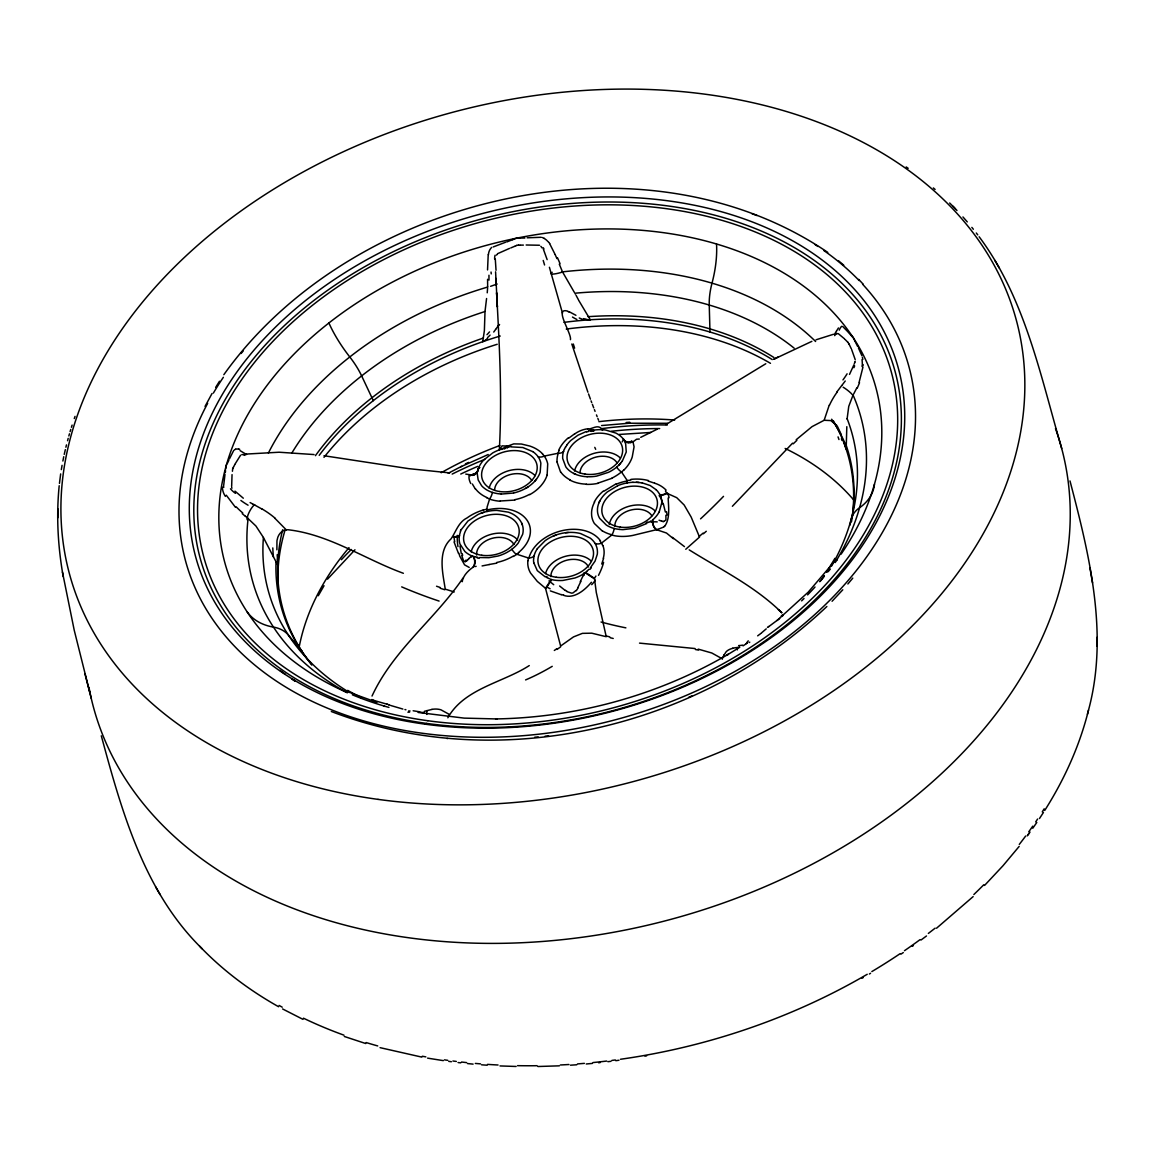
<?xml version="1.0" encoding="UTF-8"?>
<svg xmlns="http://www.w3.org/2000/svg" width="1155" height="1155" viewBox="0 0 1155 1155"><rect width="100%" height="100%" fill="white"/><g stroke="black" fill="none" stroke-linecap="round" stroke-linejoin="round"><path stroke-width="1.5" d="M63.222 576.562C57.909 546.647 56.162 516.011 59.194 485.735M1069.992 480.942C1089.324 554.747 1108.973 634.254 1088.515 710.123C1079.68 745.711 1064.361 779.524 1044.741 810.435M57.75 517.844L57.837 508.792M1097.163 646.208L1097.25 637.156M487.627 286.685L487.627 285.04M853.025 395.154L848.752 406.372L847.091 419.02M487.598 288.028L487.237 292.807M863.146 364.59L863.117 365.471M495.293 259.023L496.029 270.284M499.35 449.194C502.237 397.046 499.436 344.811 496.578 292.72L497.372 306.97L495.582 271.8M846.817 426.686L846.167 449.165L844.247 443.231M445.238 589.122C442.914 573.602 437.182 551.469 451.027 538.88C455.85 532.051 458.29 522.219 467.068 517.916A39.718 27.503 -14.3 0 1 483.079 510.077M225.73 468.916L225.889 467.414M485.028 311.33L486.573 298.51M232.429 471.254L232.631 469.277A6.093 2.888 78.1 0 1 232.631 468.713M862.987 366.987L859.046 382.565M533.668 558.139L533.552 560.276A32.224 22.754 -14.9 0 0 533.74 562.702M225.557 470.691L225.297 472.597M59.454 483.382L60.666 473.925M232.04 474.647L231.65 486.5M527.979 560.724L528.384 558.399M477.362 471.846L478.228 468.67M61.331 469.623L62.067 465.335M224.994 474.359L223.666 485.548M482.906 340.61L484.378 330.648L485.013 311.532A302.278 213.776 -14.9 0 0 291.753 453.193M459.517 534.881L460.614 531.17M850.066 525.005L850.86 520.53A41.97 27.374 15.8 0 1 859.609 507.695A69.964 45.623 15.8 0 0 874.465 484.263M482.819 341.072L482.689 341.707A7.031 4.736 -23.4 0 0 483.656 341.187A11.131 7.536 -23.5 0 0 485.909 339.888L486.558 339.498M488.219 254.62L487.54 269.909M62.875 461.033L63.742 456.73M499.465 449.901L502.021 445.844L507.579 446.133L513.744 443.895L521.41 444.025L529.842 446.061A39.718 28.081 -13.1 0 1 542.59 453.872M447.851 717.775C464.296 688.423 502.757 682.735 529.264 665.583M64.247 454.363L65.33 449.627M65.893 447.245L66.485 444.877M603.603 558.298L601.726 564.03M462.217 581.701L462.563 580.388M632.983 482.27L630.096 482.501A32.499 22.927 -14.9 0 0 627.05 482.949L626.876 480.004L621.549 472.034A7.955 3.046 50.2 0 1 616.626 467.125A32.224 22.826 -14.9 0 0 622.314 461.004M1087.433 714.281L1087.909 712.491M1088.039 711.913L1088.515 710.123M67.567 440.719L68.188 438.351M68.852 435.998L69.459 433.804M855.133 361.327L854.873 362.121M796.199 439.723L812.052 426.628L824.15 420.276L829.203 405.232M70.094 431.623L70.758 429.443M547.138 474.893L547.715 463.92A39.328 28.168 -18.1 0 0 544.25 456.081A7.97 5.414 -35.6 0 1 538.013 456.644A32.354 22.883 -14.6 0 0 536.555 454.839L534.953 453.28A32.224 22.811 -14.8 0 0 532.845 451.619M544.25 456.081L558.053 453.265A7.955 5.082 17.8 0 0 563.568 451.446M71.422 427.278L72.115 425.098M470.388 475.817L470.951 474.864A7.955 7.277 45.7 0 0 478.459 468.237A32.73 23.143 -14.9 0 1 483.685 460.008L492.737 452.904A32.73 23.143 -14.9 0 1 503.566 448.544A7.955 3.133 54.6 0 0 503.999 448.79M558.183 452.847L559.107 450.522M74.281 418.558L75.032 416.392M854.281 363.796L854.801 362.324M853.863 364.966L849.517 374.408M462.967 579.16C464.166 573.948 471.601 567.841 473.622 566.961M229.441 458.91L233.628 450.58M501.284 494.022A32.513 22.912 -14.5 0 1 492.665 492.478L492.391 492.434A7.97 3.768 -71.6 0 1 489.633 498.917L487.107 507.059L487.064 511.29M228.892 460.239L227.362 463.343M599.012 502.627L599.979 500.62M722.424 658.942L722.438 658.105M564.434 449.165L565.517 447.057M722.64 657.671L724.113 654.899M580.907 581.355L577.659 588.01M856.779 387.936L853.689 393.956M235.216 463.79L240.558 455.243M234.941 464.353L233.613 466.808M461.307 529.611L467.919 521.064L478.04 514.495A32.224 22.768 -14.7 0 1 486.977 511.448M233.079 467.775L233.498 467.024M372.026 696.046C393.191 650.077 435.045 619.224 462.982 578.092M205.056 406.387L212.029 393.509M583.766 575.522L584.156 574.8M659.216 511.91L661.757 502.887A32.73 23.143 -14.9 0 0 659.924 494.759M594.608 502.035L593.425 504.49A38.375 26.652 -18.1 0 0 591.548 513.325L591.663 515.722A38.664 26.897 -17.8 0 0 594.377 523.489L602.434 531.17M831.571 566.109L833.26 563.005M853.112 394.996L853.069 395.082A315.012 222.771 -14.9 0 1 836.538 560.334M318.275 595.735L324.035 585.729M551.282 579.449L545.506 588.285L560.623 646.006L573.515 636.896L582.409 633.359L591.764 633.185L606.245 636.708L596.298 592.515L594.45 578.323L595.908 576.056M723.709 655.549L726.235 651.651A63.438 27.489 48.3 0 1 732.819 648.345M834.906 558.341L826.648 572.216L827.254 571.263M836.422 331.182L834.43 334.401M836.509 331.037L838.458 327.948M215.639 387.43L219.493 381.251M1043.441 812.47L1039.471 818.534M537.349 548.639L545.088 540.728A32.369 22.826 -14.7 0 1 580.619 533.581L590.104 538.028A32.513 23.013 -15.3 0 1 594.969 543.24M545.911 588.53L551.686 579.651A32.73 23.143 -14.9 0 0 562.875 580.46L574.945 577.991A32.73 23.143 -14.9 0 0 585.267 572.808L594.19 578.698M822.216 578.597L824.222 575.666M1036.8 822.476L1032.772 828.25M827.76 252.382C641.357 125.722 350.441 197.115 223.839 374.696M495.856 329.103L497.921 326.259M622.357 461.004L626.255 452.009L625.591 443.087M495.639 329.42L493.734 332.034M837.029 391.718L841.764 385.51M845.243 381.006L842.111 385.077M1027.214 835.902L1030.015 832.091M567.076 444.661L568.606 442.755A32.326 22.84 -15.1 0 1 570.772 440.488L577.948 435.19L586.394 431.494M1028.037 834.776L1028.614 833.997M536.454 479.21L534.924 481.072M835.469 560.319L808.197 592.169L777.055 620.495M1019.158 846.413L1002.988 865.745L984.551 885.437M576.042 590.479L573.111 592.818A3.999 3.335 -6.4 0 1 571.552 593.136L566.845 591.577M828.135 571.696L830.387 569.011M847.871 583.982L852.78 578.121M820.079 581.355L824.352 576.273M591.432 582.264C586.538 588.068 575.176 599.647 563.568 595.316M327.486 579.175L354.96 549.794M685.752 549.275L699.526 537.061L691.166 517.065L684.15 504.995L676.729 497.675L666.753 493.199A7.955 2.021 -26.7 0 1 659.736 494.398M620.538 463.328L618.748 465.22M590.393 567.755L595.07 561.099L597.279 554.328A32.326 22.84 -14.6 0 0 597.438 551.772L597.294 549.751A32.484 22.941 -14.6 0 0 596.803 547.383L596.096 545.42A32.499 22.956 -14.6 0 0 595.07 543.442A7.955 5.544 -30.9 0 0 601.466 543.139L611.789 535.039A7.955 3.566 -75.3 0 0 614.186 528.441A32.354 22.912 -15 0 0 616.958 529.062L619.672 529.438M498.599 325.45L499.566 324.497M842.789 589.786L832.076 601.25M783.234 614.576L781.314 615.846M467.587 560.074L468.713 558.962M732.385 506.265L792.561 443.159M467.241 560.435L466.346 561.287M588.963 569.271L586.841 571.292M624.075 469.753L621.78 471.846M826.865 606.49C698.717 728.487 497.863 775.568 331.326 711.523M766.227 628.854L760.9 633.416M623.267 438.914A7.955 7.522 -53.5 0 0 632.998 441.845L636.564 439.232L639.35 439.03M973.145 896.598L936.517 928.245M585.816 572.216L586.653 571.465M782.787 615.731L781.935 616.496M706.283 531.271L703.424 533.769M664.616 526.377C670.492 518.48 668.355 505.977 668.182 497.964M746.563 643.364L747.458 642.599M779.654 618.488L769.115 626.342M746.823 643.133L745.942 643.898M746.274 643.609L746.996 642.989M568.78 438.135L574.728 433.746M518.711 552.696L516.458 554.458A7.955 2.801 53.6 0 1 511.853 549.289A32.499 23.042 -14.7 0 1 509.413 550.964L506.958 552.408A32.484 23.028 -14.7 0 1 503.927 553.895L501.328 554.949A32.326 22.927 -14.7 0 1 497.978 556.046L488.854 557.692L479.686 557.533M603.589 491.38L615.962 483.931M497.17 284.014L490.615 286.31M745.48 644.273L743.012 645.876M760.539 633.705L757.666 635.842M511.882 549.26L512.069 549.116A32.513 22.883 -15 0 0 518.162 543.153L522.666 534.274A32.427 22.898 -14.4 0 0 517.252 517.252L515.563 515.866A32.369 22.912 -14.6 0 0 508.315 512.156L496.867 510.394A32.571 23.086 -14.8 0 0 487.02 511.535M926.483 935.969L921.011 940.04M516.776 554.227L528.47 558.009A7.955 5.284 13.7 0 0 534.029 555.916L534.072 555.858A32.571 23.042 -14.6 0 1 537.364 548.654M234.364 449.873L235.476 449.338M768.638 626.674L768.609 626.689A6.093 2.209 -47 0 1 769.042 626.53M516.198 554.645L513.513 556.465M465.783 474.099L470.951 474.864A7.955 7.277 42 0 0 478.329 468.439M497.531 253.71L509.557 248.383M912.335 946.306L913.417 945.526M556.999 648.605L554.313 650.467M587.866 429.025C592.111 429.443 598.94 422.99 602.506 430.353M507.579 446.133L507.709 446.047A7.955 3.147 56.2 0 1 507.651 447.476M903.311 952.557L900.958 954.146M651.045 520.919L648.59 522.479M663.735 527.027L658.191 529.235M527.965 486.991L525.669 488.392M493.228 246.939L505.601 242.232M739.676 647.305L726.943 655.102L728.415 654.221C658.061 695.252 577.009 717.63 495.596 718.93L497.17 718.959L464.151 718.121L418.124 712.462M869.369 973.997L870.538 973.304M765.794 363.738L665.901 424.564M862.02 978.242L863.261 977.549M529.697 494.672L532.498 492.997A38.375 28.11 -12.9 0 0 540.944 485.764L542.778 483.469A38.664 28.269 -13.1 0 0 547.196 474.907M646.858 523.475L634.976 528.21L622.935 529.654A32.224 22.782 -15 0 1 619.686 529.394M774.038 359.133L811.878 341.346M773.821 359.248L777.907 357.054M448.212 473.261L461.61 466.346M657.296 429.155L640.722 437.341M611.962 478.286L597.9 483.151M460.73 466.808L488.219 454.507M512.603 239.677L514.307 238.926A10.453 9.254 -4.9 0 1 518.407 238.06L524.846 238.031M512.921 239.533L507.926 241.511M515.029 246.159L516.588 245.481M514.596 246.347L510.799 247.921M553.303 536.064L555.887 535.054M617.622 485.75L607.313 491.929A32.427 22.883 -15.3 0 0 597.438 509.904L597.525 511.896A32.369 22.84 -15 0 0 599.719 518.422L606.346 525.077A32.571 22.985 -14.8 0 0 614.157 528.47M627.613 442.712L630.991 441.643M481.187 513.195L483.974 512.271M816.022 339.801L833.477 334.286M507.493 241.655L506.785 241.871M426.946 710.672L424.304 711.35M824.15 420.276L830.806 420.579L836.581 425.228A21.656 21.122 -57.7 0 1 837.563 426.7L841.374 434.829M479.412 467.818L479.21 467.876A29.308 9.688 68.8 0 0 478.964 467.992M483.093 510.135L486.457 509.268M657.801 529.337L656.314 529.741A7.955 5.313 77.1 0 1 652.517 519.952M588.415 430.931L593.078 430.122M627.107 483.021L626.847 482.992A32.513 23.114 -14.9 0 0 617.593 485.721M656.184 529.77L655.001 530.058M487.785 287.018L487.612 287.061A315.012 222.771 -14.9 0 0 268.422 452.977M465.422 561.85L464.05 561.316A3.999 1.198 74.1 0 1 463.415 560.348L461.769 555.569M732.674 648.157L736.587 647.551M427.422 710.542L431.941 709.43M473.088 473.824L477.275 473.362M654.004 530.289L632.738 535.444A39.718 28.427 -16.3 0 1 615.066 535.833L612.063 535.097M513.513 493.055L501.27 494.066M739.474 647.132L737.107 647.507M496.78 563.135L489.056 564.521M514.856 500.072L500.187 500.996M627.497 480.538L630.861 480.032M644.938 1056.132L646.627 1055.843M836.942 333.376L836.538 333.463A8.951 7.132 78.2 0 0 834.69 335.643M508.879 447.129L504.114 448.27A7.955 3.147 56.2 0 0 504.793 448.804M618.965 1060.247L615.788 1060.68M611.024 1061.301L607.891 1061.69M245.567 454.103L279.106 452.226L314.059 454.565M565.56 532.729L568.303 532.469M598.608 1062.759L600.152 1062.6M527.142 237.8L541.175 237.28M601.582 425.545L629.706 423.178M619.181 434.453L650.871 432.446M403.369 573.284C365.023 559.338 329.262 534.404 288.057 529.755C282.441 529.264 278.095 534.231 277.272 539.414A21.656 20.718 43.7 0 0 276.955 540.887L276.882 549.838M510.929 446.87L522.796 447.519L532.816 451.648M592.414 1063.409L586.235 1063.986M576.764 1064.766L570.426 1065.199M526.16 244.99L539.515 245.25M559.338 1065.834L537.884 1066.513M628.652 423.221L667.417 423.293M518.638 245.091L520.299 245.105M523.388 245.105L520.992 245.12M516.112 1066.469L500 1065.935M663.634 521.381L665.627 520.284A3.999 1.646 83.1 0 0 665.959 519.129L665.886 515.274M419.568 711.798L413.144 710.773M469.204 567.423L464.57 564.853L459.517 555.685M586.35 484.162L583.145 483.945A38.36 27.994 -17.2 0 1 572.548 481.332L569.935 480.134M636.318 482.241L639.018 482.429M587.115 476.741L584.488 476.539A32.427 23.028 -15.2 0 1 565.806 466.865L562.716 458.578A32.513 23.057 -14.5 0 1 563.481 451.648M487.193 1065.213L481.548 1064.809M449.67 472.9L408.668 468.641L323.992 455.734M446.927 738.493L447.664 738.55M473.102 1064.116L467.501 1063.567M460.744 1062.86L458.059 1062.542M639.524 643.118L695.05 648.547M451.388 1061.719L448.732 1061.373M443.303 1060.622L427.581 1058.139M477.607 557.259L475.052 556.768M386.911 704.175L374.379 700.565M421.907 1057.128L380.067 1047.657M642.252 482.906L650.178 485.533L656.343 489.864M473.738 556.493L474.821 556.724M698.212 649.124L711.827 653.008L722.164 658.74M662.753 521.266L661.266 520.876M405.91 709.762L404.957 709.545M585.989 319.285L586.625 319.43A11.131 7.363 6.2 0 0 589.267 319.805A7.031 4.75 6.5 0 0 590.364 319.834L578.9 300.69M613.218 638.47L610.273 637.762M402.85 709.055L390.794 705.517M659.043 520.255L661.064 520.818M648.114 481.029L654.668 483.209M542.345 237.54L544.395 238.349M561.258 594.724L550.329 590.884M365.76 1043.543L344.291 1036.468M446.205 589.425L454.233 591.966M583.593 318.607L584.43 318.867A19.332 12.546 6.4 0 0 585.845 319.386M440.055 587.433L436.547 586.235M376.92 702.341L350.745 692.899M489.316 498.816L486.573 497.747M567.957 311.229C553.158 306.609 571.754 333.088 570.455 339.657M388.672 704.68L390.072 705.229M550.401 579.117L550.949 579.319M549.462 578.756L546.965 577.731M374.292 700.536L372.978 700.031M372.892 699.988L371.78 699.54M575.782 474.373L573.631 473.391M838.169 333.564L844.478 338.805M569.198 311.735L575.926 315.301M303.029 1019.374L282.6 1008.95M545.333 576.951L537.306 570.642L533.74 562.702M253.595 504.475L252.642 503.97M252.584 503.941L250.101 502.555M347.655 690.372L361.905 698.125M254.807 505.096L261.752 508.922M240.009 450.594L246.549 454.55M278.586 1006.727C250.173 990.745 223.724 971.095 201.028 947.649M585.556 572.476L594.45 578.323M545.506 588.285L537.32 581.413L530.65 573.154A39.718 27.72 -16.3 0 1 527.864 560.738M689.203 549.867C720.792 569.675 754.951 586.235 781.805 612.742L778.369 609.595L781.632 612.583M632.998 441.845L634.066 446.841L632.247 456.904A39.718 28.658 -14.3 0 1 624.162 469.796M449.208 714.353L440.95 709.82A63.424 33.105 -70.1 0 0 431.956 709.372M842.818 326.591L847.857 331.774M906.213 166.926L908.177 168.312M684.467 546.633L672.282 537.306M243.315 498.209L234.985 491.12M565.257 590.523L559.612 585.989M263.34 537.378L255.934 526.03L246.809 517.353M246.318 516.978L245.409 516.285M245.308 516.198L242.232 513.686M838.415 260.684L843.771 265.217M933.356 187.933L935.102 189.449M274.803 518.191L286.267 529.856M851.899 336.322L852.549 336.986M851.957 336.379L848.42 332.438M949.67 203.006L953.972 207.351M954.16 207.553L956.975 210.484M101.308 735.807C121.549 810.738 143.971 891.126 200.84 947.447M952.673 206.038L955.459 208.882M199.541 946.118L202.327 948.962M235.432 507.262L226.279 495.206M858.685 279.38L863.247 284.26M845.085 339.455L848.131 342.559M542.489 453.915L544.019 455.763M962.952 216.952L967.269 221.89M673.351 538.678L666.478 533.018L656.719 529.755A7.955 5.472 77.4 0 1 652.849 519.793A32.73 23.143 -14.9 0 0 659.216 511.882M623.411 439.088L625.057 441.759M971.86 227.391L973.362 229.253M976.293 232.992L977.736 234.869M600.066 541.074L601.466 543.139M979.151 236.761C1025.192 298.409 1040.612 376.198 1061.705 448.472M665.439 490.99L666.753 493.199M475.254 488.883L472.366 484.003M560.536 472.005L556.97 461.856M549.607 243.546L555.021 254.302M574.309 292.302L562.499 271.873A315.012 222.771 -14.9 0 1 815.603 341.49M994.845 260.351L999.407 268.191M155.593 886.809L160.155 894.649M575.334 294.02L574.872 293.226A302.278 213.776 -14.9 0 1 794.12 348.131M601.668 543.485L602.693 545.521M575.999 295.189L578.525 299.939M659.592 494.109L657.455 491.063A33.495 25.728 -29.5 0 0 656.213 489.965M857.616 346.413L854.83 340.841M858.439 347.973L861.933 355.798M848.968 343.858L849.387 344.739M854.209 339.541L855.032 341.303M543.355 249.148L547.138 259.63M851.221 348.622L849.531 345.071M277.691 564.983L263.412 537.508A302.278 213.776 -14.9 0 0 349.532 692.567M851.639 349.517L855.22 359.653M521.656 523.071L522.378 524.904M555.194 254.663L556.927 258.59M458.492 553.418L454.031 541.897M562.471 271.815L559.294 264.177M660.848 496.867L661.165 497.646M597.857 418.442L598.564 420.203M596.456 414.905L597.149 416.666M594.392 409.606L595.07 411.368M593.713 407.859L592.385 404.351M591.071 400.857L591.721 402.604M590.436 399.125L588.53 393.927M587.909 392.209L571.812 344.017M302.336 651.81L301.802 650.972A18.35 12.633 -33.3 0 0 301.455 650.626L288.418 635.12A41.97 28.889 -33.3 0 0 273.475 627.107A69.964 48.135 -33.3 0 1 247.257 612.049M373.267 400.655L372.805 399.558A18.35 6.742 51.9 0 0 372.531 398.995L361.63 375.866A41.97 15.405 51.9 0 0 349.777 356.953A69.964 25.684 51.9 0 1 328.901 322.967M663.389 504.114L665.367 512.026M549.405 267.281L550.834 272.32M562.499 313.207L550.993 272.869M862.381 357.314L862.828 359.422M62.442 572.043L74.223 630.211L89.845 692.625M84.979 673.943L91.231 698.27M710.036 332.048L709.935 330.864A18.35 8.46 -73.5 0 1 709.935 330.243L709.242 305.05A41.97 19.361 -73.5 0 1 712.014 283.148A69.964 32.268 -73.5 0 0 716.533 243.994M461.293 553.591L459.964 545.969M1089.988 568.173L1092.558 582.928M223.767 487.367L223.695 486.616M277.2 554.718L277.489 559.135M495.856 278.369L496.188 285.343M277.633 561.677L277.633 561.677A11.131 1.314 84.8 0 1 277.633 563.857M487.612 284.404L487.583 279.293M465.422 463.848A357.039 252.497 -14.9 0 1 468.713 462.39M626.183 422.528A357.039 252.497 -14.9 0 1 629.749 422.239M1044.192 808.803A490.139 346.616 -14.9 0 1 1042.258 811.864M1037.609 819.025A490.139 346.616 -14.9 0 1 1035.688 821.884M1032.758 826.157A490.139 346.616 -14.9 0 1 1028.744 831.817M1025.654 836.032A490.139 346.616 -14.9 0 1 1019.288 844.406M983.786 884.744A490.139 346.616 -14.9 0 1 973.853 894.533M935.131 928.158A490.139 346.616 -14.9 0 1 928.346 933.428M920.059 939.636A490.139 346.616 -14.9 0 1 904.481 950.695M900.135 953.655A490.139 346.616 -14.9 0 1 871.837 971.586M867.232 974.286A490.139 346.616 -14.9 0 1 620.495 1059.265M615.326 1059.972A490.139 346.616 -14.9 0 1 611.89 1060.42M606.722 1061.055A490.139 346.616 -14.9 0 1 592.963 1062.571M584.372 1063.365A490.139 346.616 -14.9 0 1 577.5 1063.914M568.924 1064.506A490.139 346.616 -14.9 0 1 560.363 1064.982M537.104 1065.704A490.139 346.616 -14.9 0 1 517.498 1065.661M498.05 1064.997A490.139 346.616 -14.9 0 1 487.526 1064.376M480.538 1063.856A490.139 346.616 -14.9 0 1 475.311 1063.423M466.649 1062.6A490.139 346.616 -14.9 0 1 461.48 1062.037M456.326 1061.431A490.139 346.616 -14.9 0 1 452.904 1061.012M447.794 1060.333A490.139 346.616 -14.9 0 1 444.386 1059.857M425.849 1056.883A490.139 346.616 -14.9 0 1 422.34 1056.233M377.728 1045.939A490.139 346.616 -14.9 0 1 366.121 1042.546M343.959 1035.169A490.139 346.616 -14.9 0 1 303.462 1018.19M282.224 1007.189A490.139 346.616 -14.9 0 1 279.106 1005.428M1055.482 428.563A501.111 354.368 -14.9 0 1 669.972 919.597A501.111 354.368 -14.9 0 1 88.964 687.369M833.318 420.767A292.85 207.106 -14.9 0 1 851.48 521.8M311.85 664.818A292.85 207.106 -14.9 0 1 282.672 529.741M319.199 455.33A292.85 207.106 -14.9 0 1 500.216 336.033M563.986 322.375A292.85 207.106 -14.9 0 1 772.233 359.566M846.196 445.31A293.947 207.886 -14.9 0 1 852.072 518.451M311.763 664.746A293.947 207.886 -14.9 0 1 276.031 561.474M315.416 455.662A293.947 207.886 -14.9 0 1 483.368 338.04M588.112 316.687A293.947 207.886 -14.9 0 1 774.009 357.559M277.561 563.64A7.031 0.809 85.1 0 1 277.561 564.448M736.428 647.782A10.034 8.619 81.2 0 1 737.395 649.846M742.564 645.125A64.709 29.236 53.4 0 1 738.637 645.558M749.104 642.555A14.221 3.869 -15.9 0 1 749.768 642.151M747.285 642.036A5.674 2.18 -5.2 0 1 748.325 640.895M767.469 627.41A5.428 2.195 -47.6 0 1 768.479 626.559M695.426 649.514A225.86 113.306 54.2 0 1 698.587 650.121M625.88 627.844A242.983 81.514 28.9 0 1 601.062 622.011M609.797 636.896A183.746 78.858 35.6 0 1 605.783 635.842M611.948 534.808A39.357 26.868 -13 0 1 602.607 531.026M603.603 562.37A32.282 10.049 -56.6 0 1 598.507 575.363M602.881 545.463A39.746 27.576 -15 0 1 603.271 558.284M346.803 692.524A315.012 222.771 -14.9 0 1 248.137 518.35M488.984 280.102A74.425 1.502 89.6 0 1 488.955 275.222M488.45 254.649A12.359 11.608 27.5 0 1 491.64 247.401M544.279 238.536A12.835 11.824 0.5 0 1 548.033 241.727M548.798 242.261A26.031 24.934 -37.5 0 1 549.665 243.503M557.504 257.767A74.454 11.42 67.3 0 1 560.088 263.788M562.702 271.945A10.034 1.79 -16.7 0 1 552.913 274.082A10.034 1.79 -16.7 0 1 552.206 272.262M384.11 706.181A10.453 3.104 25.9 0 1 384.875 706.427M839.252 330.142A12.359 4.591 -85.1 0 1 841.865 326.23M852.549 336.812A10.453 3.826 78.8 0 1 854.252 339.382M862.005 359.681A12.835 5.198 84.1 0 1 862.309 364.143M862.164 365.124A26.031 15.881 81.2 0 1 862.063 366.568M859.522 382.652A74.454 59.959 -44.1 0 1 857.255 388.066M843.15 387.199A10.034 2.021 37.1 0 1 852.549 394.851M247.127 519.692A10.034 3.119 -61.2 0 1 254.62 504.547M242.781 512.993A74.425 55.844 28.5 0 1 236.169 506.8M225.398 496.39A12.359 8.446 74.9 0 1 222.338 487.092M225.788 467.299A10.453 4.966 78.4 0 1 226.727 464.281M235.432 449.223A12.835 6.973 74.9 0 1 238.45 449.252M238.71 448.876A26.031 12.012 60 0 1 239.72 449.324M298.914 648.417A302.957 214.238 -14.9 0 1 348.998 547.643M441.181 472.727A302.957 214.238 -14.9 0 1 499.826 445.512M598.853 421.662A302.957 214.238 -14.9 0 1 674.679 420.045M785.14 448.458A302.957 214.238 -14.9 0 1 853.993 500.288M341.375 559.713A336.596 238.031 -14.9 0 1 351.308 549.491M460.744 474.041A336.596 238.031 -14.9 0 1 477.722 466.375M611.255 431.277A336.596 238.031 -14.9 0 1 659.678 428.563M452.183 474.084A335.759 237.439 -14.9 0 1 484.739 459.372M601.683 428.635A335.759 237.439 -14.9 0 1 667.316 424.997M691.787 695.96A345.648 244.427 -14.9 0 1 688.611 697.389M548.582 735.807A345.648 244.427 -14.9 0 1 545.102 736.197M538.187 736.904A345.648 244.427 -14.9 0 1 534.722 737.222M294.9 681.161A345.648 244.427 -14.9 0 1 292.056 679.068M295.074 680.93A356.231 251.92 -14.9 0 1 292.229 679.068M285.285 674.289A356.231 251.92 -14.9 0 1 279.885 670.319M862.597 284.217A374.509 264.841 -14.9 0 1 574.338 728.964A374.509 264.841 -14.9 0 1 207.655 403.297M213.372 393.09A374.509 264.841 -14.9 0 1 223.363 377.281M241.106 353.473A374.509 264.841 -14.9 0 1 243.373 350.73M751.934 213.704A374.509 264.841 -14.9 0 1 756.958 215.552M815.156 244.658A374.509 264.841 -14.9 0 1 817.913 246.463M823.775 250.476A374.509 264.841 -14.9 0 1 859.147 280.564M278.297 589.714A294.828 208.492 -14.9 0 1 284.967 530.376M323.992 457.337A294.828 208.492 -14.9 0 1 497.213 344.277M566.253 329.06A294.828 208.492 -14.9 0 1 770.472 363.32M831.658 419.222A294.828 208.492 -14.9 0 1 845.951 445.44M847.106 418.601A302.278 213.776 -14.9 0 1 833.838 562.095M347.554 692.74A337.087 238.378 -14.9 0 1 277.806 371.881A337.087 238.378 -14.9 0 1 724.546 246.477A337.087 238.378 -14.9 0 1 841.057 554.198M837.13 559.8A337.087 238.378 -14.9 0 1 835.108 562.586M822.071 579.016A337.087 238.378 -14.9 0 1 819.747 581.701M815.011 587.029A337.087 238.378 -14.9 0 1 807.605 594.897M804.039 598.492A337.087 238.378 -14.9 0 1 801.642 600.874M388.946 707.409A337.087 238.378 -14.9 0 1 352.333 694.79M426.845 714.411A10.034 8.966 84.7 0 1 426.975 710.556M386.694 703.958A5.428 1.805 27.5 0 1 387.762 704.189M388.21 704.637A6.093 1.819 25.7 0 1 388.73 704.824M410.011 710.946A3.104 2.151 11.1 0 1 408.625 710.931M407.903 712.216A8.951 1.299 -4.9 0 1 409.592 712.159M424.145 712.519A64.868 36.238 -83.9 0 1 419.539 712M560.637 646.843A183.631 93.555 -56.5 0 1 556.999 649.442M528.903 558.009A38.938 27.619 -17.8 0 1 561.677 530.751A38.938 27.619 -17.8 0 1 600.499 540.858M473.435 556.436A7.955 5.963 80 0 1 473.449 566.99M482.083 565.936A32.282 0.78 -10.7 0 1 489.229 564.55M513.181 556.133A39.746 27.893 -13.5 0 1 496.664 562.514M552.234 666.334A243.041 117.954 -55.1 0 1 525.583 679.92M261.824 508.821A63.424 40.887 22.3 0 1 274.977 518.09M244.008 454.955A14.221 11.897 -89.2 0 1 244.99 455.388M241.785 454.695A5.674 4.822 -66.6 0 1 243.763 454.651M232.92 468.598A5.428 2.454 80.7 0 1 233.166 467.948M231.996 488.146A3.104 2.758 -6.2 0 1 231.736 487.554M235.505 493.344A8.951 3.191 44.8 0 1 230.48 488.796M248.065 505.197A64.868 50.849 17.9 0 1 240.89 500.462M459.473 535.198A7.955 1.761 5.2 0 1 453.511 536.642M444.892 589.772A183.631 91.144 28.7 0 1 440.156 588.227M486.876 509.99A38.996 26.883 -15.6 0 1 526.622 519.649A38.996 26.883 -15.6 0 1 518.494 552.566M470.749 483.512A32.282 13.196 33 0 1 469.32 475.181M486.818 497.487A39.746 28.5 -13.8 0 1 475.47 488.767M439.088 601.076A243.041 113.594 27.9 0 1 401.695 586.884M273.403 556.898A38.476 8.691 86 0 1 272.797 547.918M277.316 559.179A19.332 1.79 85.3 0 1 277.402 560.565M543.211 260.453A64.709 5.761 73.3 0 1 544.554 264.971M543.283 247.748A14.221 12.099 57.2 0 1 543.904 248.931M540.858 246.376A5.674 4.1 58.5 0 1 542.085 247.978M518.638 245.192A5.428 4.678 -5 0 0 517.353 245.322L517.296 245.25A6.093 5.4 -5.2 0 0 516.574 245.423M496.477 255.125A3.104 2.425 -41 0 1 497.126 254.418M494.672 259.095A8.951 8.403 -86.3 0 1 495.105 255.226M491.236 273.908A64.868 6.93 84.1 0 1 491.034 272.046M574.613 348.16A225.86 23.605 70 0 1 573.299 344.002M595.691 449.324A242.983 75.782 77.1 0 1 594.782 447.36M593.468 430.093A7.955 2.339 -80.2 0 1 592.76 431.133M591.172 431.436A7.955 2.339 -80.2 0 1 590.422 429.256M574.8 433.861A32.282 30.16 61.1 0 1 587.823 428.779M558.616 450.464A39.746 28.572 -15.6 0 1 568.289 437.817M497.892 325.912A21.656 8.792 -79 0 1 498.585 325.132M489.518 331.889A38.476 16.603 -35.9 0 1 486.991 334.676M490.095 335.08A29.929 17.83 -27.5 0 1 487.526 337.607M487.598 338.487A19.332 12.748 -24.3 0 1 486.443 339.426M582.972 319.473A29.929 18.769 6.9 0 1 579.233 317.957M576.908 319.487A38.476 21.165 9.6 0 1 572.476 317.048M568.072 311.633A21.656 10.438 52.9 0 1 569.285 312.182M847.091 373.801A64.709 47.817 -38.5 0 1 842.962 379.908M854.628 365.861A14.221 2.353 -72.8 0 1 853.92 367.709M848.535 343.425A5.428 1.819 77 0 1 848.882 344.132M848.131 342.429A6.093 2.252 78.8 0 1 848.376 342.703M836.783 333.838A3.104 1.617 -31 0 1 837.216 333.766M793.225 443.823A225.86 172.802 -42.2 0 1 796.849 440.387M723.521 496.361A242.983 102.824 -46.9 0 1 700.551 518.855M703.121 533.105A183.746 101.164 -48.3 0 1 699.251 536.382M829.434 405.261A63.438 43.356 -40.6 0 1 837.332 391.834M621.433 471.976A39.357 26.926 -16.8 0 1 611.876 478.17M654.668 483.223A32.282 28.211 -87.3 0 1 666.117 490.095M630.904 479.383A39.746 27.994 -16.3 0 1 648.431 480.552M841.403 438.741A29.929 0.996 71.6 0 1 841.952 440.402M838.039 436.893A38.476 5.198 70.8 0 1 838.963 439.55M650.944 522.074A37.595 14.784 -29.5 0 1 657.224 521.901M550.112 588.761A18.956 6.15 30.9 0 1 546.791 586.928M548.971 580.893A37.595 3.999 37.8 0 1 553.721 584.704M453.496 537.104A7.955 1.675 3.8 0 0 459.43 535.602A32.687 23.114 -14.9 0 0 459.964 543.991L464.888 551.498A32.73 23.143 -14.9 0 0 473.102 556.421A7.955 6.107 79.7 0 1 473.16 567.033M454.752 541.753A18.956 16.993 63.7 0 1 454.132 537.147M457.972 546.647A37.595 25.208 88.7 0 1 457.279 535.357M616.135 484.219A39.025 28.124 -15.4 0 1 626.876 481.014M594.291 501.992A38.462 27.272 -16.7 0 1 603.228 491.149M500.101 501.241A39.025 27.359 -13.6 0 1 489.763 499.205M529.466 494.412A38.476 27.388 -13.3 0 1 514.784 499.696M537.999 456.644A32.571 23.057 -15 0 1 540.858 463.198L540.179 472.236A32.369 22.97 -14.8 0 1 513.614 492.997M557.028 461.841A39.068 27.922 -14.1 0 1 558.183 453.54M570.137 479.917A38.447 27.821 -15.4 0 1 560.666 471.933M597.929 483.368A38.664 28.168 -17.2 0 1 586.292 484.364M507.233 446.393A7.955 3.133 54.6 0 1 507.319 447.721M501.79 449.497A37.595 32.47 28.3 0 1 503.089 448.111M489.157 488.247A25.396 17.96 -14.9 0 1 508.98 470.648A25.396 17.96 -14.9 0 1 535.155 475.687M593.728 430.541A21.324 17.801 -20.1 0 1 594.276 430.685M591.389 431.291A7.955 2.324 -78.6 0 1 590.855 429.357M622.17 441.917A37.595 7.753 -87.6 0 1 623.151 440.257M632.853 441.773A7.955 7.536 -58.2 0 1 623.108 438.756A32.73 23.143 -14.9 0 0 615.86 433.067L605.364 429.963A32.73 23.143 -14.9 0 0 593.901 430.122A7.955 2.324 -78.6 0 1 593.425 430.873A18.639 16.82 52.9 0 0 590.768 429.862M631.424 440.82A18.956 6.555 -62 0 1 632.622 442.12M492.377 492.42A32.499 23.042 -15 0 1 489.85 491.481L487.627 490.399A32.484 23.028 -15 0 1 485.259 488.94L483.497 487.569A32.326 22.927 -15 0 1 481.592 485.692L478.156 479.931L477.217 473.319A33.495 23.49 0.8 0 1 477.448 471.861M508.85 446.595A33.567 28.5 -24.9 0 1 510.943 446.35M504.316 448.169A18.956 17.253 85.4 0 1 506.915 445.873M478.618 468.757A21.353 6.901 77.3 0 1 479.036 468.28M472.005 475.384A18.639 7.06 27.2 0 1 474.488 475.124M616.655 467.14A32.571 22.999 -15 0 1 608.541 472.308L596.673 476.105A32.369 22.927 -15.1 0 1 587.13 476.712M563.496 451.504A32.571 22.999 -15 0 1 564.376 449.252M565.56 447.187A32.369 22.927 -15.1 0 1 567.119 444.791M586.581 431.999A33.495 27.648 -9.8 0 1 588.574 431.436M624.942 441.816A33.567 22.609 -34.6 0 1 625.433 443.173M574.569 471.009A25.396 17.96 -14.9 0 1 594.06 453.338A25.396 17.96 -14.9 0 1 620.322 458.015M632.839 482.371A32.354 22.912 -15 0 1 642.079 482.992M647.825 521.959A33.567 17.224 -19 0 1 646.15 522.912M666.926 493.618A7.955 1.906 -25.4 0 1 659.924 494.759M659.173 495.423A21.353 8.359 68.7 0 1 659.779 496.794M667.633 493.228A18.639 17.065 -82.9 0 1 669.034 497.762M479.181 558.269A33.495 18.985 -10 0 1 477.217 557.966M460.412 531.112A33.567 26.767 3.8 0 1 461.076 529.524M471.5 556.378A21.353 9.312 21.5 0 1 472.337 555.93M475.47 566.556A18.639 1.271 -15.7 0 1 476.149 566.325M533.668 557.894A32.484 22.941 -14.6 0 1 534.101 555.613M591.187 567.971A33.495 20.371 -25.7 0 1 589.859 569.415M547.6 577.211A33.567 19.794 0.3 0 1 545.983 576.475M583.347 574.237A21.353 8.417 -56.9 0 1 584.242 572.591M595.345 580.171A18.639 7.45 -58.2 0 1 591.707 584.675M479.368 467.703A40.93 13.586 69.4 0 1 479.845 467.602M545.564 573.602A25.396 17.96 -14.9 0 1 565.142 556.392A25.396 17.96 -14.9 0 1 591.042 560.94M609.291 524.471A25.396 17.96 -14.9 0 1 628.464 506.424A25.396 17.96 -14.9 0 1 655.058 510.885M471.182 551.873A25.396 17.96 -14.9 0 1 491.539 534.216A25.396 17.96 -14.9 0 1 517.671 539.991M459.589 555.151A44.597 5.717 67.2 0 1 458.622 553M471.471 556.739A29.308 11.088 13.7 0 1 471.789 556.595M468.468 558.89A40.93 15.607 14.2 0 1 471.023 556.927M466.086 560.002A23.952 6.988 86.1 0 1 465.306 561.113M462.65 555.411A28.052 11.694 74.7 0 1 462.202 553.577M563.669 595.128A44.597 31.084 -4.8 0 1 561.373 594.551M583.622 574.901A29.308 7.753 -58.4 0 1 583.939 574.324M580.258 581.716A40.93 11.175 -58.2 0 1 583.174 575.681M577.861 588.097A23.952 21.209 12.9 0 1 576.331 590.653M567.018 591.331A28.052 24.731 -15.4 0 1 565.445 590.321M664.601 526.117A44.597 13.21 -86.2 0 1 663.851 526.738M660.285 496.477A29.308 15.102 69.7 0 1 660.516 497.04M660.833 497.791A40.93 20.761 69.7 0 1 662.984 504.158M666.493 511.593A23.952 13.961 82.8 0 1 667.07 515.13M663.692 521.627A28.052 11.521 75.2 0 1 662.84 521.656M494.585 490.009A19.577 13.846 -14.9 0 1 510.467 474.503A19.577 13.846 -14.9 0 1 531.719 480.437M580.012 472.684A19.577 13.846 -14.9 0 1 595.763 457.135A19.577 13.846 -14.9 0 1 617.088 462.91M614.821 525.929A19.577 13.846 -14.9 0 1 630.341 510.164A19.577 13.846 -14.9 0 1 651.868 515.823M550.906 576.634A19.577 13.846 -14.9 0 1 566.802 560.204A19.577 13.846 -14.9 0 1 588.487 566.975M476.625 555.05A19.577 13.846 -14.9 0 1 491.842 538.403A19.577 13.846 -14.9 0 1 513.917 544.481M378.031 799.375A490.139 346.616 -14.9 0 0 1017.598 325.075A490.139 346.616 -14.9 0 0 233.079 216.736A490.139 346.616 -14.9 0 0 378.031 799.375M424.665 724.113A363.767 257.247 -14.9 0 0 899.341 372.083A363.767 257.247 -14.9 0 0 317.091 291.681A363.767 257.247 -14.9 0 0 424.665 724.113M426.57 723.405A359.797 254.447 -14.9 0 0 896.063 375.231A359.797 254.447 -14.9 0 0 320.18 295.709A359.797 254.447 -14.9 0 0 426.57 723.405M427.855 720.734A356 251.761 -14.9 0 0 892.411 376.227A356 251.761 -14.9 0 0 322.591 297.542A356 251.761 -14.9 0 0 427.855 720.734M585.008 474.099A28.283 19.996 -14.9 0 0 622.285 447.014A28.283 19.996 -14.9 0 0 577.226 440.329A28.283 19.996 -14.9 0 0 585.008 474.099M499.667 491.525A28.283 19.996 -14.9 0 0 536.83 464.339A28.283 19.996 -14.9 0 0 491.698 457.813A28.283 19.996 -14.9 0 0 499.667 491.525M556.248 577.255A28.283 19.996 -14.9 0 0 593.107 549.852A28.283 19.996 -14.9 0 0 547.802 543.659A28.283 19.996 -14.9 0 0 556.248 577.255M620.307 527.128A28.283 19.996 -14.9 0 0 657.007 499.61A28.283 19.996 -14.9 0 0 611.616 493.604A28.283 19.996 -14.9 0 0 620.307 527.128M481.823 555.266A28.283 19.996 -14.9 0 0 518.812 527.951A28.283 19.996 -14.9 0 0 473.579 521.612A28.283 19.996 -14.9 0 0 481.823 555.266"/></g></svg>
